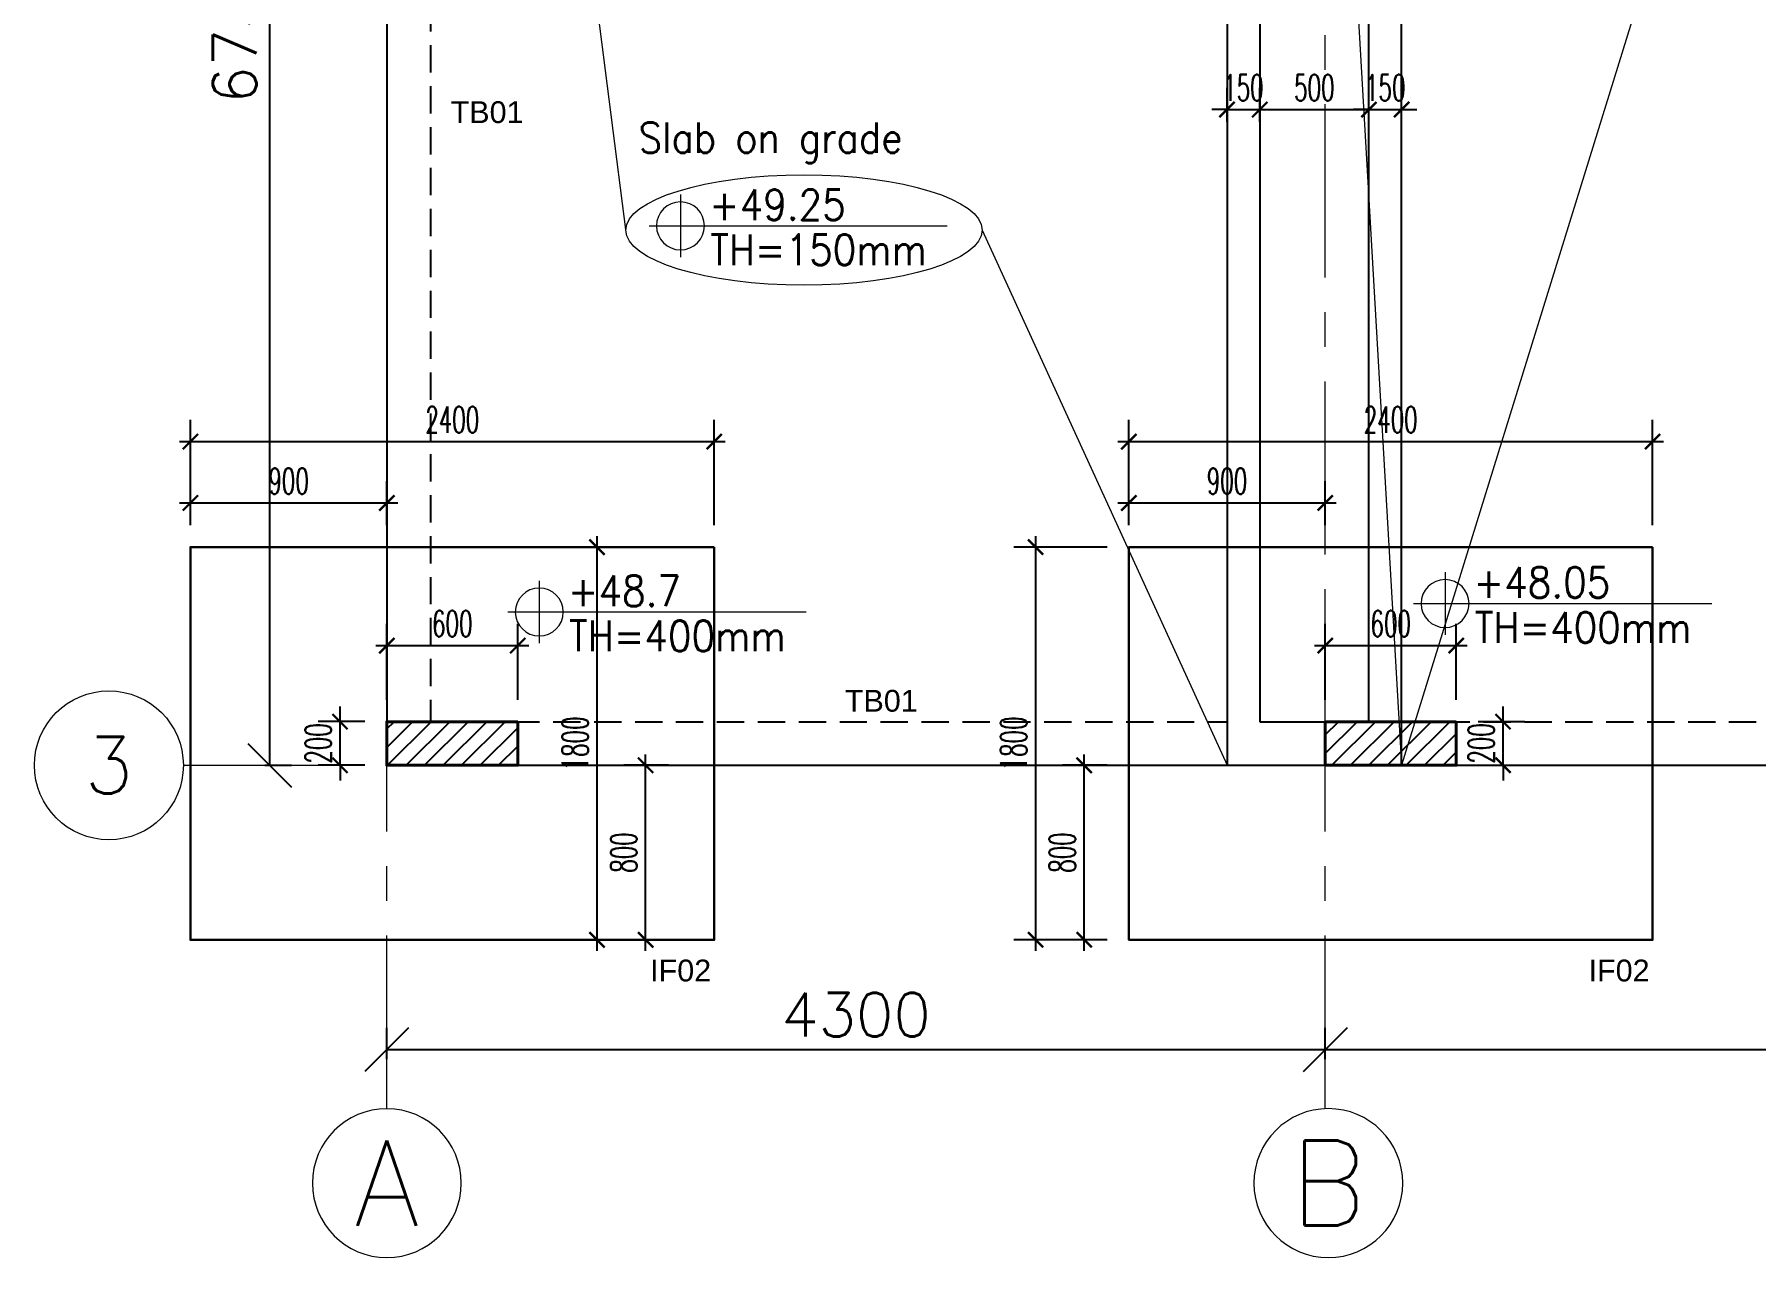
# Model space of a CAD drawing. Extents: x 2556046 to 2673391, y -921360 to -863964.
# Drawn here: x 2557348 to 2565235, y -894848 to -889242 of the extents above; entities that cross this region are included whole.
import ezdxf
from ezdxf.enums import TextEntityAlignment as Align

# ---------------------------------------------------------------- set-up
doc = ezdxf.new("R2010")
doc.units = 0
doc.header["$LTSCALE"] = 500
doc.header["$PDMODE"] = 98
doc.header["$PDSIZE"] = -0.01
doc.linetypes.add('CACHE', pattern=[0.375, 0.25, -0.125])
doc.linetypes.add('CENTER', pattern=[50.8, 31.75, -6.35, 6.35, -6.35])
for name, color, linetype, lineweight in [('A-GRID', 1, 'CENTER', 9), ('A-GRID-DIMS', 142, 'Continuous', 9), ('A-GRID-IDEN', 10, 'Continuous', 9), ('BA-FONDATIONS', 6, 'Continuous', 30), ('goe-ba-coupé', 4, 'Continuous', 40), ('goe-cotes', 115, 'Continuous', 13), ('goe-vu', 31, 'Continuous', 25), ('SYMBOLS', 1, 'Continuous', 13), ('TEXT', 7, 'Continuous', 13)]:
    doc.layers.add(name, color=color, linetype=linetype, lineweight=lineweight)
doc.layers.add('hatch', color=200, linetype='Continuous')
doc.styles.add('Arial', font='arial.ttf')
doc.styles.add('EG_SIMPLEX', font='SIMPLEX.shx')
doc.styles.add('goe-romans', font='ROMANS.shx', dxfattribs={"width": 0.6})
doc.styles.add('ROMANS', font='romans.shx')
doc.styles.add('SIMPLEX', font='simplex_.ttf')
doc.dimstyles.new('ARK-MM-0100', dxfattribs={"dimtxt": 200, "dimasz": 200, "dimexe": 100, "dimexo": 100, "dimgap": 60, "dimtad": 1, "dimdec": 1, "dimrnd": 0.1, "dimdsep": 46, "dimtxsty": 'EG_SIMPLEX', "dimblk1": 'OBLIQUE', "dimblk2": 'OBLIQUE', "dimsah": 1, "dimcen": 300, "dimclrd": 256, "dimclre": 256, "dimclrt": 2, "dimadec": 0, "dimazin": 0, "dimtfac": 1, "dimtdec": 1, "dimtix": 1, "dimtmove": 2, "dimatfit": 3, "dimldrblk": 'OBLIQUE', "dimfxl": 1, "dimtolj": 1, "dimtzin": 0, "dimarcsym": 0})
doc.dimstyles.new('goe-50e', dxfattribs={"dimscale": 10, "dimtxt": 12, "dimasz": 7, "dimexe": 10, "dimexo": 10, "dimgap": 4, "dimtad": 1, "dimdec": 1, "dimdsep": 46, "dimtxsty": 'goe-romans', "dimblk": 'ARCHTICK', "dimcen": 4, "dimdle": 5, "dimclrt": 256, "dimazin": 0, "dimtfac": 1, "dimtdec": 1, "dimtix": 1, "dimtmove": 2, "dimatfit": 3, "dimldrblk": 'ARCHTICK', "dimfxl": 5, "dimtfillclr": 256, "dimtolj": 1, "dimarcsym": 0})
pattern_1 = [(45, (0, 0), (-42.4264069, 42.4264069), [])]

# ---------------------------------------------------------------- blocks, each defined once
blk = doc.blocks.new('AX-HL')
at = {"color": 1}
blk.add_circle((-0.35, 0), 0.35, dxfattribs=at)
at = {"color": 6, "style": 'SIMPLEX', "width": 0.430328}
blk.add_attdef('N-F', text='', height=0.4, dxfattribs=at).set_placement((-0.6, -0.2), (-0.1, -0.2), align=Align.FIT)
at = {"color": 6, "style": 'SIMPLEX'}
blk.add_attdef('N', text='', height=0.4, dxfattribs=at).set_placement((-0.35, 0), align=Align.MIDDLE)
blk = doc.blocks.new('_Oblique')
at = {"color": 0, "linetype": 'ByBlock', "lineweight": -2}
blk.add_line((-0.5, -0.5), (0.5, 0.5), dxfattribs=at)
blk = doc.blocks.new('*D50')
at = {"layer": 'A-GRID-DIMS', "lineweight": -2, "transparency": 16777216}
for p, q in [((2558404.3, -885841.9), (2558526.1, -885841.9)), ((2558426.1, -892591.9), (2558426.1, -885841.9)), ((2558404.3, -892591.9), (2558526.1, -892591.9))]:
    blk.add_line(p, q, dxfattribs=at)
at = {"layer": 'Defpoints', "color": 0, "transparency": 16777216}
for p in [(2558304.3, -885841.9), (2558426.1, -885841.9), (2558304.3, -892591.9)]:
    blk.add_point(p, dxfattribs=at)
at = {"layer": 'A-GRID-DIMS', "lineweight": -2, "transparency": 16777216, "xscale": 200, "yscale": 200, "zscale": 200}
for p, rotation in [((2558426.1, -885841.9), 90), ((2558426.1, -892591.9), 270)]:
    blk.add_blockref('_Oblique', p, dxfattribs=dict(at, rotation=rotation))
at = {"layer": 'A-GRID-DIMS', "color": 2, "transparency": 16777216, "insert": (2558266.1, -889216.9), "char_height": 200, "attachment_point": 5, "rotation": 90, "style": 'EG_SIMPLEX'}
blk.add_mtext('\\A1;6750', dxfattribs=at)
blk = doc.blocks.new('*D52')
at = {"layer": 'A-GRID-DIMS', "lineweight": -2, "transparency": 16777216}
for p, q in [((2558962.7, -893938.4), (2558962.7, -893795.2)), ((2563262.7, -893938.4), (2563262.7, -893795.2)), ((2558962.7, -893895.2), (2563262.7, -893895.2))]:
    blk.add_line(p, q, dxfattribs=at)
at = {"layer": 'Defpoints', "color": 0, "transparency": 16777216}
for p in [(2563262.7, -893895.2), (2558962.7, -894038.4), (2563262.7, -894038.4)]:
    blk.add_point(p, dxfattribs=at)
at = {"layer": 'A-GRID-DIMS', "lineweight": -2, "transparency": 16777216, "xscale": 200, "yscale": 200, "zscale": 200, "rotation": 180}
blk.add_blockref('_Oblique', (2558962.7, -893895.2), dxfattribs=at)
at = {"layer": 'A-GRID-DIMS', "lineweight": -2, "transparency": 16777216, "xscale": 200, "yscale": 200, "zscale": 200}
blk.add_blockref('_Oblique', (2563262.7, -893895.2), dxfattribs=at)
at = {"layer": 'A-GRID-DIMS', "color": 2, "transparency": 16777216, "insert": (2561112.7, -893735.2), "char_height": 200, "attachment_point": 5, "style": 'EG_SIMPLEX'}
blk.add_mtext('\\A1;4300', dxfattribs=at)
blk = doc.blocks.new('*D53')
at = {"layer": 'A-GRID-DIMS', "lineweight": -2, "transparency": 16777216}
for p, q in [((2563262.7, -893938.4), (2563262.7, -893795.2)), ((2567962.7, -893796.2), (2567962.7, -893795.2)), ((2563262.7, -893895.2), (2567962.7, -893895.2))]:
    blk.add_line(p, q, dxfattribs=at)
at = {"layer": 'Defpoints', "color": 0, "transparency": 16777216}
for p in [(2567962.7, -893895.2), (2567962.7, -893896.2), (2563262.7, -894038.4)]:
    blk.add_point(p, dxfattribs=at)
at = {"layer": 'A-GRID-DIMS', "lineweight": -2, "transparency": 16777216, "xscale": 200, "yscale": 200, "zscale": 200, "rotation": 180}
blk.add_blockref('_Oblique', (2563262.7, -893895.2), dxfattribs=at)
at = {"layer": 'A-GRID-DIMS', "lineweight": -2, "transparency": 16777216, "xscale": 200, "yscale": 200, "zscale": 200}
blk.add_blockref('_Oblique', (2567962.7, -893895.2), dxfattribs=at)
at = {"layer": 'A-GRID-DIMS', "color": 2, "transparency": 16777216, "insert": (2565612.7, -893735.2), "char_height": 200, "attachment_point": 5, "style": 'EG_SIMPLEX'}
blk.add_mtext('\\A1;4700', dxfattribs=at)
blk = doc.blocks.new('_ArchTick')
at = {"color": 0, "linetype": 'ByBlock', "const_width": 0.15}
blk.add_lwpolyline([(-0.5, -0.5), (0.5, 0.5)], dxfattribs=at)
blk = doc.blocks.new('*D83')
at = {"layer": 'Defpoints', "color": 0, "transparency": 16777216}
for p in [(2563862.7, -892043.1), (2563262.7, -892391.9), (2563862.7, -892391.9)]:
    blk.add_point(p, dxfattribs=at)
at = {"layer": 'goe-cotes', "color": 0, "lineweight": -2, "transparency": 16777216}
for p, q in [((2563262.7, -892291.9), (2563262.7, -891943.1)), ((2563862.7, -892291.9), (2563862.7, -891943.1)), ((2563212.7, -892043.1), (2563912.7, -892043.1))]:
    blk.add_line(p, q, dxfattribs=at)
at = {"layer": 'goe-cotes', "color": 0, "lineweight": -2, "transparency": 16777216, "xscale": 70, "yscale": 70, "zscale": 70, "rotation": 180}
blk.add_blockref('_ArchTick', (2563262.7, -892043.1), dxfattribs=at)
at = {"layer": 'goe-cotes', "color": 0, "lineweight": -2, "transparency": 16777216, "xscale": 70, "yscale": 70, "zscale": 70}
blk.add_blockref('_ArchTick', (2563862.7, -892043.1), dxfattribs=at)
at = {"layer": 'goe-cotes', "transparency": 16777216, "insert": (2563562.7, -891943.1), "char_height": 120, "attachment_point": 5, "style": 'goe-romans'}
blk.add_mtext('\\A1;600', dxfattribs=at)
blk = doc.blocks.new('*D84')
at = {"layer": 'Defpoints', "color": 0, "transparency": 16777216}
for p in [(2559562.7, -892043.1), (2558962.7, -892391.9), (2559562.7, -892391.9)]:
    blk.add_point(p, dxfattribs=at)
at = {"layer": 'goe-cotes', "color": 0, "lineweight": -2, "transparency": 16777216}
for p, q in [((2558962.7, -892291.9), (2558962.7, -891943.1)), ((2559562.7, -892291.9), (2559562.7, -891943.1)), ((2558912.7, -892043.1), (2559612.7, -892043.1))]:
    blk.add_line(p, q, dxfattribs=at)
at = {"layer": 'goe-cotes', "color": 0, "lineweight": -2, "transparency": 16777216, "xscale": 70, "yscale": 70, "zscale": 70, "rotation": 180}
blk.add_blockref('_ArchTick', (2558962.7, -892043.1), dxfattribs=at)
at = {"layer": 'goe-cotes', "color": 0, "lineweight": -2, "transparency": 16777216, "xscale": 70, "yscale": 70, "zscale": 70}
blk.add_blockref('_ArchTick', (2559562.7, -892043.1), dxfattribs=at)
at = {"layer": 'goe-cotes', "transparency": 16777216, "insert": (2559262.7, -891943.1), "char_height": 120, "attachment_point": 5, "style": 'goe-romans'}
blk.add_mtext('\\A1;600', dxfattribs=at)
blk = doc.blocks.new('*D85')
at = {"layer": 'Defpoints', "color": 0, "transparency": 16777216}
for p in [(2558748.2, -892391.9), (2558962.7, -892391.9), (2558962.7, -892591.9)]:
    blk.add_point(p, dxfattribs=at)
at = {"layer": 'goe-cotes', "color": 0, "lineweight": -2, "transparency": 16777216}
for p, q in [((2558748.2, -892391.9), (2558748.2, -892321.9)), ((2558862.7, -892391.9), (2558648.2, -892391.9)), ((2558748.2, -892591.9), (2558748.2, -892391.9)), ((2558862.7, -892591.9), (2558648.2, -892591.9)), ((2558748.2, -892591.9), (2558748.2, -892661.9))]:
    blk.add_line(p, q, dxfattribs=at)
at = {"layer": 'goe-cotes', "color": 0, "lineweight": -2, "transparency": 16777216, "xscale": 70, "yscale": 70, "zscale": 70}
for p, rotation in [((2558748.2, -892391.9), 270), ((2558748.2, -892591.9), 90)]:
    blk.add_blockref('_ArchTick', p, dxfattribs=dict(at, rotation=rotation))
at = {"layer": 'goe-cotes', "transparency": 16777216, "insert": (2558648.2, -892491.9), "char_height": 120, "attachment_point": 5, "rotation": 90, "style": 'goe-romans'}
blk.add_mtext('\\A1;200', dxfattribs=at)
blk = doc.blocks.new('*D162')
at = {"layer": 'Defpoints', "color": 0, "transparency": 16777216}
for p in [(2563862.7, -892391.9), (2564077.3, -892391.9), (2563862.7, -892591.9)]:
    blk.add_point(p, dxfattribs=at)
at = {"layer": 'goe-cotes', "color": 0, "lineweight": -2, "transparency": 16777216}
for p, q in [((2564077.3, -892391.9), (2564077.3, -892321.9)), ((2563962.7, -892391.9), (2564177.3, -892391.9)), ((2564077.3, -892591.9), (2564077.3, -892391.9)), ((2563962.7, -892591.9), (2564177.3, -892591.9)), ((2564077.3, -892591.9), (2564077.3, -892661.9))]:
    blk.add_line(p, q, dxfattribs=at)
at = {"layer": 'goe-cotes', "color": 0, "lineweight": -2, "transparency": 16777216, "xscale": 70, "yscale": 70, "zscale": 70}
for p, rotation in [((2564077.3, -892391.9), 270), ((2564077.3, -892591.9), 90)]:
    blk.add_blockref('_ArchTick', p, dxfattribs=dict(at, rotation=rotation))
at = {"layer": 'goe-cotes', "transparency": 16777216, "insert": (2563977.3, -892491.9), "char_height": 120, "attachment_point": 5, "rotation": 90, "style": 'goe-romans'}
blk.add_mtext('\\A1;200', dxfattribs=at)
blk = doc.blocks.new('*D163')
at = {"layer": 'Defpoints', "color": 0, "transparency": 16777216}
for p in [(2562962.7, -889586.2), (2562812.7, -889742.5), (2562962.7, -889742.5)]:
    blk.add_point(p, dxfattribs=at)
at = {"layer": 'goe-cotes', "color": 0, "lineweight": -2, "transparency": 16777216}
for p, q in [((2562812.7, -889642.5), (2562812.7, -889486.2)), ((2562962.7, -889642.5), (2562962.7, -889486.2)), ((2562812.7, -889586.2), (2562742.7, -889586.2)), ((2562812.7, -889586.2), (2562962.7, -889586.2)), ((2562962.7, -889586.2), (2563032.7, -889586.2))]:
    blk.add_line(p, q, dxfattribs=at)
at = {"layer": 'goe-cotes', "color": 0, "lineweight": -2, "transparency": 16777216, "xscale": 70, "yscale": 70, "zscale": 70}
blk.add_blockref('_ArchTick', (2562812.7, -889586.2), dxfattribs=at)
at = {"layer": 'goe-cotes', "color": 0, "lineweight": -2, "transparency": 16777216, "xscale": 70, "yscale": 70, "zscale": 70, "rotation": 180}
blk.add_blockref('_ArchTick', (2562962.7, -889586.2), dxfattribs=at)
at = {"layer": 'goe-cotes', "transparency": 16777216, "insert": (2562887.7, -889486.2), "char_height": 120, "attachment_point": 5, "style": 'goe-romans'}
blk.add_mtext('\\A1;150', dxfattribs=at)
blk = doc.blocks.new('*D164')
at = {"layer": 'Defpoints', "color": 0, "transparency": 16777216}
for p in [(2563462.7, -889586.2), (2563462.7, -889586.2), (2562962.7, -889742.5)]:
    blk.add_point(p, dxfattribs=at)
at = {"layer": 'goe-cotes', "color": 0, "lineweight": -2, "transparency": 16777216}
for p, q in [((2562962.7, -889642.5), (2562962.7, -889486.2)), ((2562912.7, -889586.2), (2563512.7, -889586.2)), ((2563462.7, -889686.2), (2563462.7, -889686.2))]:
    blk.add_line(p, q, dxfattribs=at)
at = {"layer": 'goe-cotes', "color": 0, "lineweight": -2, "transparency": 16777216, "xscale": 70, "yscale": 70, "zscale": 70, "rotation": 180}
blk.add_blockref('_ArchTick', (2562962.7, -889586.2), dxfattribs=at)
at = {"layer": 'goe-cotes', "color": 0, "lineweight": -2, "transparency": 16777216, "xscale": 70, "yscale": 70, "zscale": 70}
blk.add_blockref('_ArchTick', (2563462.7, -889586.2), dxfattribs=at)
at = {"layer": 'goe-cotes', "transparency": 16777216, "insert": (2563212.7, -889486.2), "char_height": 120, "attachment_point": 5, "style": 'goe-romans'}
blk.add_mtext('\\A1;500', dxfattribs=at)
blk = doc.blocks.new('*D165')
at = {"layer": 'Defpoints', "color": 0, "transparency": 16777216}
for p in [(2563462.7, -889586.2), (2563612.7, -889586.2), (2563612.7, -889586.2)]:
    blk.add_point(p, dxfattribs=at)
at = {"layer": 'goe-cotes', "color": 0, "lineweight": -2, "transparency": 16777216}
for p, q in [((2563462.7, -889586.2), (2563392.7, -889586.2)), ((2563462.7, -889586.2), (2563612.7, -889586.2)), ((2563612.7, -889586.2), (2563682.7, -889586.2)), ((2563462.7, -889686.2), (2563462.7, -889686.2)), ((2563612.7, -889686.2), (2563612.7, -889686.2))]:
    blk.add_line(p, q, dxfattribs=at)
at = {"layer": 'goe-cotes', "color": 0, "lineweight": -2, "transparency": 16777216, "xscale": 70, "yscale": 70, "zscale": 70}
blk.add_blockref('_ArchTick', (2563462.7, -889586.2), dxfattribs=at)
at = {"layer": 'goe-cotes', "color": 0, "lineweight": -2, "transparency": 16777216, "xscale": 70, "yscale": 70, "zscale": 70, "rotation": 180}
blk.add_blockref('_ArchTick', (2563612.7, -889586.2), dxfattribs=at)
at = {"layer": 'goe-cotes', "transparency": 16777216, "insert": (2563537.7, -889486.2), "char_height": 120, "attachment_point": 5, "style": 'goe-romans'}
blk.add_mtext('\\A1;150', dxfattribs=at)
blk = doc.blocks.new('QUOTA')
at = {"layer": 'SYMBOLS'}
for p, q in [((270057, 155400), (270057, 154990)), ((270263, 155196), (269852, 155196))]:
    blk.add_line(p, q, dxfattribs=at)
blk.add_circle((270057, 155195), 157, dxfattribs=at)
blk = doc.blocks.new('*D250')
at = {"layer": 'Defpoints', "color": 0, "transparency": 16777216}
for p in [(2563262.7, -891389.3), (2562362.7, -891591.9), (2563262.7, -891591.9)]:
    blk.add_point(p, dxfattribs=at)
at = {"layer": 'goe-cotes', "color": 0, "lineweight": -2, "transparency": 16777216}
for p, q in [((2562362.7, -891491.9), (2562362.7, -891289.3)), ((2563262.7, -891491.9), (2563262.7, -891289.3)), ((2562312.7, -891389.3), (2563312.7, -891389.3))]:
    blk.add_line(p, q, dxfattribs=at)
at = {"layer": 'goe-cotes', "color": 0, "lineweight": -2, "transparency": 16777216, "xscale": 70, "yscale": 70, "zscale": 70, "rotation": 180}
blk.add_blockref('_ArchTick', (2562362.7, -891389.3), dxfattribs=at)
at = {"layer": 'goe-cotes', "color": 0, "lineweight": -2, "transparency": 16777216, "xscale": 70, "yscale": 70, "zscale": 70}
blk.add_blockref('_ArchTick', (2563262.7, -891389.3), dxfattribs=at)
at = {"layer": 'goe-cotes', "transparency": 16777216, "insert": (2562812.7, -891289.3), "char_height": 120, "attachment_point": 5, "style": 'goe-romans'}
blk.add_mtext('\\A1;900', dxfattribs=at)
blk = doc.blocks.new('*D251')
at = {"layer": 'Defpoints', "color": 0, "transparency": 16777216}
for p in [(2564762.7, -891108), (2562362.7, -891591.9), (2564762.7, -891591.9)]:
    blk.add_point(p, dxfattribs=at)
at = {"layer": 'goe-cotes', "color": 0, "lineweight": -2, "transparency": 16777216}
for p, q in [((2562362.7, -891491.9), (2562362.7, -891008)), ((2564762.7, -891491.9), (2564762.7, -891008)), ((2562312.7, -891108), (2564812.7, -891108))]:
    blk.add_line(p, q, dxfattribs=at)
at = {"layer": 'goe-cotes', "color": 0, "lineweight": -2, "transparency": 16777216, "xscale": 70, "yscale": 70, "zscale": 70, "rotation": 180}
blk.add_blockref('_ArchTick', (2562362.7, -891108), dxfattribs=at)
at = {"layer": 'goe-cotes', "color": 0, "lineweight": -2, "transparency": 16777216, "xscale": 70, "yscale": 70, "zscale": 70}
blk.add_blockref('_ArchTick', (2564762.7, -891108), dxfattribs=at)
at = {"layer": 'goe-cotes', "transparency": 16777216, "insert": (2563562.7, -891008), "char_height": 120, "attachment_point": 5, "style": 'goe-romans'}
blk.add_mtext('\\A1;2400', dxfattribs=at)
blk = doc.blocks.new('*D252')
at = {"layer": 'Defpoints', "color": 0, "transparency": 16777216}
for p in [(2562158.3, -892591.9), (2562362.7, -892591.9), (2562362.7, -893391.9)]:
    blk.add_point(p, dxfattribs=at)
at = {"layer": 'goe-cotes', "color": 0, "lineweight": -2, "transparency": 16777216}
for p, q in [((2562262.7, -892591.9), (2562058.3, -892591.9)), ((2562158.3, -893441.9), (2562158.3, -892541.9)), ((2562262.7, -893391.9), (2562058.3, -893391.9))]:
    blk.add_line(p, q, dxfattribs=at)
at = {"layer": 'goe-cotes', "color": 0, "lineweight": -2, "transparency": 16777216, "xscale": 70, "yscale": 70, "zscale": 70}
for p, rotation in [((2562158.3, -892591.9), 90), ((2562158.3, -893391.9), 270)]:
    blk.add_blockref('_ArchTick', p, dxfattribs=dict(at, rotation=rotation))
at = {"layer": 'goe-cotes', "transparency": 16777216, "insert": (2562058.3, -892991.9), "char_height": 120, "attachment_point": 5, "rotation": 90, "style": 'goe-romans'}
blk.add_mtext('\\A1;800', dxfattribs=at)
blk = doc.blocks.new('*D253')
at = {"layer": 'Defpoints', "color": 0, "transparency": 16777216}
for p in [(2562362.7, -891591.9), (2561935.3, -893391.9), (2562362.7, -893391.9)]:
    blk.add_point(p, dxfattribs=at)
at = {"layer": 'goe-cotes', "color": 0, "lineweight": -2, "transparency": 16777216}
for p, q in [((2561935.3, -891541.9), (2561935.3, -893441.9)), ((2562262.7, -891591.9), (2561835.3, -891591.9)), ((2562262.7, -893391.9), (2561835.3, -893391.9))]:
    blk.add_line(p, q, dxfattribs=at)
at = {"layer": 'goe-cotes', "color": 0, "lineweight": -2, "transparency": 16777216, "xscale": 70, "yscale": 70, "zscale": 70}
for p, rotation in [((2561935.3, -891591.9), 90), ((2561935.3, -893391.9), 270)]:
    blk.add_blockref('_ArchTick', p, dxfattribs=dict(at, rotation=rotation))
at = {"layer": 'goe-cotes', "transparency": 16777216, "insert": (2561835.3, -892491.9), "char_height": 120, "attachment_point": 5, "rotation": 90, "style": 'goe-romans'}
blk.add_mtext('\\A1;1800', dxfattribs=at)
blk = doc.blocks.new('*D254')
at = {"layer": 'Defpoints', "color": 0, "transparency": 16777216}
for p in [(2558962.7, -891389.3), (2558062.7, -891591.9), (2558962.7, -891591.9)]:
    blk.add_point(p, dxfattribs=at)
at = {"layer": 'goe-cotes', "color": 0, "lineweight": -2, "transparency": 16777216}
for p, q in [((2558062.7, -891491.9), (2558062.7, -891289.3)), ((2558962.7, -891491.9), (2558962.7, -891289.3)), ((2558012.7, -891389.3), (2559012.7, -891389.3))]:
    blk.add_line(p, q, dxfattribs=at)
at = {"layer": 'goe-cotes', "color": 0, "lineweight": -2, "transparency": 16777216, "xscale": 70, "yscale": 70, "zscale": 70, "rotation": 180}
blk.add_blockref('_ArchTick', (2558062.7, -891389.3), dxfattribs=at)
at = {"layer": 'goe-cotes', "color": 0, "lineweight": -2, "transparency": 16777216, "xscale": 70, "yscale": 70, "zscale": 70}
blk.add_blockref('_ArchTick', (2558962.7, -891389.3), dxfattribs=at)
at = {"layer": 'goe-cotes', "transparency": 16777216, "insert": (2558512.7, -891289.3), "char_height": 120, "attachment_point": 5, "style": 'goe-romans'}
blk.add_mtext('\\A1;900', dxfattribs=at)
blk = doc.blocks.new('*D255')
at = {"layer": 'Defpoints', "color": 0, "transparency": 16777216}
for p in [(2560462.7, -891108), (2558062.7, -891591.9), (2560462.7, -891591.9)]:
    blk.add_point(p, dxfattribs=at)
at = {"layer": 'goe-cotes', "color": 0, "lineweight": -2, "transparency": 16777216}
for p, q in [((2558062.7, -891491.9), (2558062.7, -891008)), ((2560462.7, -891491.9), (2560462.7, -891008)), ((2558012.7, -891108), (2560512.7, -891108))]:
    blk.add_line(p, q, dxfattribs=at)
at = {"layer": 'goe-cotes', "color": 0, "lineweight": -2, "transparency": 16777216, "xscale": 70, "yscale": 70, "zscale": 70, "rotation": 180}
blk.add_blockref('_ArchTick', (2558062.7, -891108), dxfattribs=at)
at = {"layer": 'goe-cotes', "color": 0, "lineweight": -2, "transparency": 16777216, "xscale": 70, "yscale": 70, "zscale": 70}
blk.add_blockref('_ArchTick', (2560462.7, -891108), dxfattribs=at)
at = {"layer": 'goe-cotes', "transparency": 16777216, "insert": (2559262.7, -891008), "char_height": 120, "attachment_point": 5, "style": 'goe-romans'}
blk.add_mtext('\\A1;2400', dxfattribs=at)
blk = doc.blocks.new('*D256')
at = {"layer": 'Defpoints', "color": 0, "transparency": 16777216}
for p in [(2560148.6, -892591.9), (2560353.1, -892591.9), (2560353.1, -893391.9)]:
    blk.add_point(p, dxfattribs=at)
at = {"layer": 'goe-cotes', "color": 0, "lineweight": -2, "transparency": 16777216}
for p, q in [((2560253.1, -892591.9), (2560048.6, -892591.9)), ((2560148.6, -893441.9), (2560148.6, -892541.9)), ((2560253.1, -893391.9), (2560048.6, -893391.9))]:
    blk.add_line(p, q, dxfattribs=at)
at = {"layer": 'goe-cotes', "color": 0, "lineweight": -2, "transparency": 16777216, "xscale": 70, "yscale": 70, "zscale": 70}
for p, rotation in [((2560148.6, -892591.9), 90), ((2560148.6, -893391.9), 270)]:
    blk.add_blockref('_ArchTick', p, dxfattribs=dict(at, rotation=rotation))
at = {"layer": 'goe-cotes', "transparency": 16777216, "insert": (2560048.6, -892991.9), "char_height": 120, "attachment_point": 5, "rotation": 90, "style": 'goe-romans'}
blk.add_mtext('\\A1;800', dxfattribs=at)
blk = doc.blocks.new('*D257')
at = {"layer": 'Defpoints', "color": 0, "transparency": 16777216}
for p in [(2560353.1, -891591.9), (2559925.7, -893391.9), (2560353.1, -893391.9)]:
    blk.add_point(p, dxfattribs=at)
at = {"layer": 'goe-cotes', "color": 0, "lineweight": -2, "transparency": 16777216}
for p, q in [((2559925.7, -891541.9), (2559925.7, -893441.9)), ((2560253.1, -891591.9), (2559825.7, -891591.9)), ((2560253.1, -893391.9), (2559825.7, -893391.9))]:
    blk.add_line(p, q, dxfattribs=at)
at = {"layer": 'goe-cotes', "color": 0, "lineweight": -2, "transparency": 16777216, "xscale": 70, "yscale": 70, "zscale": 70}
for p, rotation in [((2559925.7, -891591.9), 90), ((2559925.7, -893391.9), 270)]:
    blk.add_blockref('_ArchTick', p, dxfattribs=dict(at, rotation=rotation))
at = {"layer": 'goe-cotes', "transparency": 16777216, "insert": (2559825.7, -892491.9), "char_height": 120, "attachment_point": 5, "rotation": 90, "style": 'goe-romans'}
blk.add_mtext('\\A1;1800', dxfattribs=at)

msp = doc.modelspace()

# ---------------------------------------------------------------- hatches: boundary and pattern name
at = {"layer": 'hatch'}
h = msp.add_hatch(dxfattribs=at)
h.set_pattern_fill('_USER', color=256, scale=60, angle=45, pattern_type=0)
h.set_pattern_definition(pattern_1)
h.paths.add_polyline_path([(2559562.72, -892591.92), (2559562.72, -892391.92), (2558962.72, -892391.92), (2558962.72, -892591.92)])
h = msp.add_hatch(dxfattribs=at)
h.set_pattern_fill('_USER', color=256, scale=60, angle=45, pattern_type=0)
h.set_pattern_definition(pattern_1)
h.paths.add_polyline_path([(2563862.72, -892591.92), (2563862.72, -892391.92), (2563262.72, -892391.92), (2563262.72, -892591.92)])

# ---------------------------------------------------------------- linework, layer by layer
at = {"layer": 'A-GRID', "color": 10, "ltscale": 0.05}
for p, q in [((2558962.72, -894165.93), (2558962.72, -879127.92)), ((2563262.72, -894165.93), (2563262.72, -879127.92)), ((2558030.47, -892591.92), (2583612.72, -892591.92))]:
    msp.add_line(p, q, dxfattribs=at)
at = {"layer": 'BA-FONDATIONS', "color": 1}
msp.add_lwpolyline([(2560462.72, -891591.92), (2560462.72, -893391.92), (2558062.72, -893391.92), (2558062.72, -891591.92)], close=True, dxfattribs=at)
at = {"layer": 'BA-FONDATIONS', "color": 20}
msp.add_lwpolyline([(2564762.72, -891591.92), (2564762.72, -893391.92), (2562362.72, -893391.92), (2562362.72, -891591.92)], close=True, dxfattribs=at)
at = {"layer": 'goe-ba-coupé', "ltscale": 1000}
for points in [[(2559562.72, -892391.92), (2559562.72, -892591.92), (2558962.72, -892591.92), (2558962.72, -892391.92)], [(2563862.72, -892391.92), (2563862.72, -892591.92), (2563262.72, -892591.92), (2563262.72, -892391.92)]]:
    msp.add_lwpolyline(points, close=True, dxfattribs=at)
at = {"layer": 'goe-vu', "ltscale": 1000}
for p, q in [((2563612.72, -892591.92), (2563612.72, -881591.5)), ((2563462.72, -892391.92), (2563462.72, -881791.5)), ((2562962.72, -887491.5), (2562962.72, -892391.92)), ((2562812.72, -887641.5), (2562812.72, -892591.92)), ((2562962.72, -892391.92), (2563462.72, -892391.92))]:
    msp.add_line(p, q, dxfattribs=at)
at = {"layer": 'goe-vu', "linetype": 'CACHE'}
for p, q in [((2559162.72, -881791.5), (2559162.72, -892391.92)), ((2559162.72, -892391.92), (2562812.72, -892391.92)), ((2563612.72, -892391.92), (2579562.06, -892391.92))]:
    msp.add_line(p, q, dxfattribs=at)
at = {"layer": 'goe-vu', "ltscale": 1000}
msp.add_lwpolyline([(2558962.72, -881591.5), (2558962.72, -892591.92), (2582112.06, -892591.92), (2582112.06, -885841.92), (2568162.72, -885841.92), (2568162.72, -881591.5), (2558962.72, -881591.5)], dxfattribs=at)
at = {"layer": 'SYMBOLS', "color": 20}
for p, q in [((2560059.2, -890148.43), (2558962.72, -881591.5)), ((2563138.18, -884392.6), (2563612.72, -892591.92)), ((2564841.31, -888617.09), (2563612.72, -892591.92)), ((2561690.09, -890138.39), (2562812.72, -892591.92))]:
    msp.add_line(p, q, dxfattribs=at)
msp.add_lwpolyline([(2560451.78, -890118.64), (2561530.69, -890118.64)], dxfattribs=at)
at = {"layer": 'SYMBOLS'}
for points in [[(2559804.83, -891888.75), (2560883.74, -891888.75)], [(2563955.05, -891849.94), (2565033.96, -891849.94)]]:
    msp.add_lwpolyline(points, dxfattribs=at)
at = {"layer": 'SYMBOLS', "color": 20}
msp.add_ellipse((2560874.32, -890138.39), major_axis=(-815.77, 0), ratio=0.3101265, dxfattribs=at)

# ---------------------------------------------------------------- block references
at = {"layer": 'A-GRID-IDEN'}
ref = msp.add_blockref('AX-HL', (2558030.47, -892591.92), dxfattribs=dict(at, xscale=975, yscale=975, zscale=975))
ref.add_attrib('N', '3', dxfattribs={"layer": '0', "color": 6, "height": 260, "style": 'EG_SIMPLEX'}).set_placement((2557689.22, -892591.92), align=Align.MIDDLE_CENTER)
ref = msp.add_blockref('AX-HL', (2559303.97, -894507.18), dxfattribs=dict(at, xscale=-975, yscale=974.9999999999997, zscale=975, rotation=180))
ref.add_attrib('N', 'A', dxfattribs={"layer": '0', "color": 6, "height": 390, "style": 'SIMPLEX'}).set_placement((2558962.72, -894507.18), align=Align.MIDDLE_CENTER)
ref = msp.add_blockref('AX-HL', (2563618.08, -894506.88), dxfattribs=dict(at, xscale=-975, yscale=974.9999999999997, zscale=975, rotation=180))
ref.add_attrib('N', 'B', dxfattribs={"layer": '0', "color": 6, "height": 390, "style": 'SIMPLEX'}).set_placement((2563276.83, -894506.88), align=Align.MIDDLE_CENTER)
at = {"layer": 'SYMBOLS', "color": 20, "xscale": -0.7, "yscale": 0.7, "zscale": 0.7}
msp.add_blockref('QUOTA', (2749348.25, -998755.71), dxfattribs=at)
at = {"layer": 'SYMBOLS', "xscale": -0.7, "yscale": 0.7, "zscale": 0.7}
for p in [(2752851.53, -1000487.01), (2748701.31, -1000525.81)]:
    msp.add_blockref('QUOTA', p, dxfattribs=at)

# ---------------------------------------------------------------- texts
at = {"layer": 'TEXT', "style": 'ROMANS', "width": 0.9}
for s, p in [('Slab on grade', (2560116.16, -889785.16)), ('+49.25', (2560439.12, -890092.44)), ('TH=150mm', (2560444.28, -890298.67)), ('+48.7', (2559792.17, -891862.55)), ('+48.05', (2563942.39, -891823.74)), ('TH=400mm', (2563947.55, -892029.97)), ('TH=400mm', (2559797.33, -892068.78))]:
    msp.add_text(s, height=140, dxfattribs=at).set_placement(p)
at = {"layer": 'TEXT', "char_height": 100, "width": 2022.5901, "attachment_point": 2, "style": 'Arial'}
for s, insert in [('TB01', (2559422.09, -889548.07)), ('TB01', (2561228.42, -892246.11)), ('IF02', (2560309.11, -893482.59)), ('IF02', (2564609.11, -893482.59))]:
    msp.add_mtext(s, dxfattribs=dict(at, insert=insert))

# ---------------------------------------------------------------- dimensions: what is measured, and where the dimension line sits
at = {"layer": 'A-GRID-DIMS'}
dim = msp.add_linear_dim(base=(2558426.07, -885841.92), p1=(2558304.26, -892591.92), p2=(2558304.26, -885841.92), angle=90, dimstyle='ARK-MM-0100', dxfattribs=at)
dim.commit()
dim.dimension.update_dxf_attribs({"geometry": '*D50', "text_midpoint": (2558266.07, -889216.92)})
for base, p1, p2, picture, middle in [((2563262.72, -893895.23), (2558962.72, -894038.38), (2563262.72, -894038.38), '*D52', (2561112.72, -893735.23)), ((2567962.72, -893895.23), (2563262.72, -894038.38), (2567962.72, -893896.23), '*D53', (2565612.72, -893735.23))]:
    dim = msp.add_linear_dim(base=base, p1=p1, p2=p2, dimstyle='ARK-MM-0100', dxfattribs=at)
    dim.commit()
    dim.dimension.update_dxf_attribs({"geometry": picture, "text_midpoint": middle})
at = {"layer": 'goe-cotes'}
for base, p1, p2, picture, middle in [((2562962.72, -889586.16), (2562812.72, -889742.53), (2562962.72, -889742.53), '*D163', (2562887.72, -889486.16)), ((2563462.72, -889586.16), (2562962.72, -889742.53), (2563462.72, -889586.16), '*D164', (2563212.72, -889486.16)), ((2563612.72, -889586.16), (2563462.72, -889586.16), (2563612.72, -889586.16), '*D165', (2563537.72, -889486.16)), ((2560462.72, -891107.95), (2558062.72, -891591.92), (2560462.72, -891591.92), '*D255', (2559262.72, -891007.95)), ((2564762.72, -891107.95), (2562362.72, -891591.92), (2564762.72, -891591.92), '*D251', (2563562.72, -891007.95)), ((2558962.72, -891389.34), (2558062.72, -891591.92), (2558962.72, -891591.92), '*D254', (2558512.72, -891289.34)), ((2563262.72, -891389.34), (2562362.72, -891591.92), (2563262.72, -891591.92), '*D250', (2562812.72, -891289.34)), ((2559562.72, -892043.14), (2558962.72, -892391.92), (2559562.72, -892391.92), '*D84', (2559262.72, -891943.14)), ((2563862.72, -892043.14), (2563262.72, -892391.92), (2563862.72, -892391.92), '*D83', (2563562.72, -891943.14))]:
    dim = msp.add_linear_dim(base=base, p1=p1, p2=p2, dimstyle='goe-50e', dxfattribs=at)
    dim.commit()
    dim.dimension.update_dxf_attribs({"geometry": picture, "text_midpoint": middle})
for base, p1, p2, picture, middle in [((2559925.66, -893391.92), (2560353.06, -891591.92), (2560353.06, -893391.92), '*D257', (2559825.66, -892491.92)), ((2561935.32, -893391.92), (2562362.72, -891591.92), (2562362.72, -893391.92), '*D253', (2561835.32, -892491.92)), ((2558748.15, -892391.92), (2558962.72, -892591.92), (2558962.72, -892391.92), '*D85', (2558648.15, -892491.92)), ((2564077.29, -892391.92), (2563862.72, -892591.92), (2563862.72, -892391.92), '*D162', (2563977.29, -892491.92)), ((2560148.6, -892591.92), (2560353.06, -893391.92), (2560353.06, -892591.92), '*D256', (2560048.6, -892991.92)), ((2562158.26, -892591.92), (2562362.72, -893391.92), (2562362.72, -892591.92), '*D252', (2562058.26, -892991.92))]:
    dim = msp.add_linear_dim(base=base, p1=p1, p2=p2, angle=90, dimstyle='goe-50e', dxfattribs=at)
    dim.commit()
    dim.dimension.update_dxf_attribs({"geometry": picture, "text_midpoint": middle})

doc.saveas('drawing.dxf')
